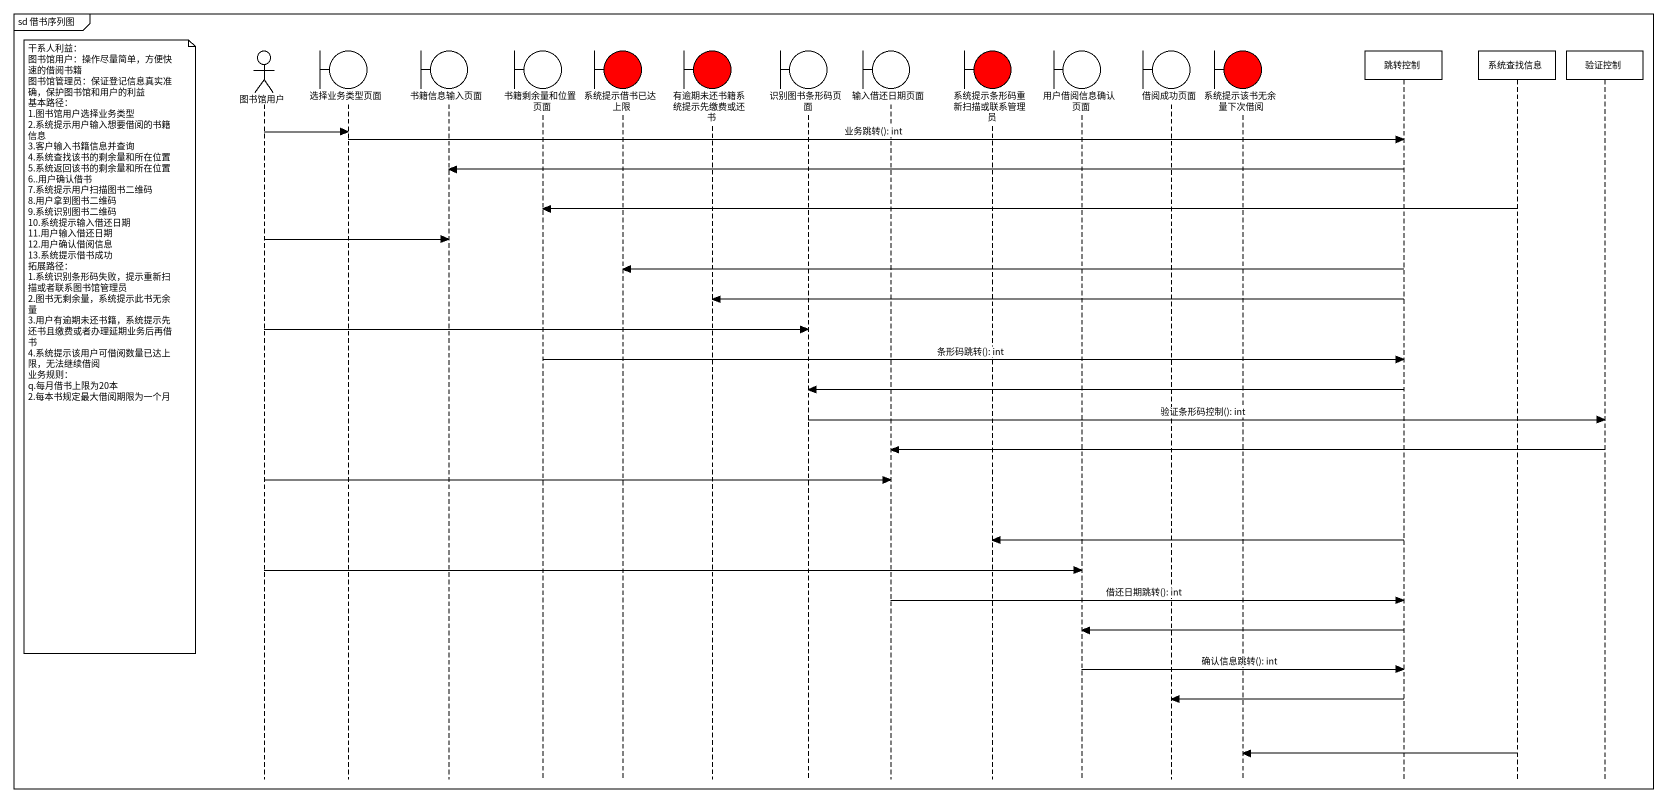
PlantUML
@startuml
mainframe sd 借书序列图
hide footbox
actor 图书馆用户
boundary 选择业务类型页面
boundary 书籍信息输入页面
boundary 书籍剩余量和位置页面
boundary 系统提示借书已达上限 #FF0000
boundary 有逾期未还书籍系统提示先缴费或还书 #FF0000
boundary 识别图书条形码页面
boundary 输入借还日期页面
boundary 系统提示条形码重新扫描或联系管理员 #FF0000
boundary 用户借阅信息确认页面
boundary 借阅成功页面
boundary 系统提示该书无余量下次借阅 #FF0000
participant 跳转控制
participant 系统查找信息
participant 验证控制

图书馆用户 -> 选择业务类型页面
选择业务类型页面 -> 跳转控制 : 业务跳转(): int
跳转控制 -> 书籍信息输入页面
系统查找信息 -> 书籍剩余量和位置页面
图书馆用户 -> 书籍信息输入页面
跳转控制 -> 系统提示借书已达上限
跳转控制 -> 有逾期未还书籍系统提示先缴费或还书
图书馆用户 -> 识别图书条形码页面
note left of 图书馆用户
  干系人利益：
  图书馆用户：操作尽量简单，方便快速的借阅书籍
  图书馆管理员：保证登记信息真实准确，保护图书馆和用户的利益
  基本路径：
  1.图书馆用户选择业务类型
  2.系统提示用户输入想要借阅的书籍信息
  3.客户输入书籍信息并查询
  4.系统查找该书的剩余量和所在位置
  5.系统返回该书的剩余量和所在位置
  6..用户确认借书
  7.系统提示用户扫描图书二维码
  8.用户拿到图书二维码
  9.系统识别图书二维码
  10.系统提示输入借还日期
  11.用户输入借还日期
  12.用户确认借阅信息
  13.系统提示借书成功
  拓展路径：
  1.系统识别条形码失败，提示重新扫描或者联系图书馆管理员
  2.图书无剩余量，系统提示此书无余量
  3.用户有逾期未还书籍，系统提示先还书且缴费或者办理延期业务后再借书
  4.系统提示该用户可借阅数量已达上限，无法继续借阅
  业务规则：
  q.每月借书上限为20本
  2.每本书规定最大借阅期限为一个月
end note
书籍剩余量和位置页面 -> 跳转控制 : 条形码跳转(): int
跳转控制 -> 识别图书条形码页面
识别图书条形码页面 -> 验证控制 : 验证条形码控制(): int
验证控制 -> 输入借还日期页面
图书馆用户 -> 输入借还日期页面
跳转控制 -> 系统提示条形码重新扫描或联系管理员
图书馆用户 -> 用户借阅信息确认页面
输入借还日期页面 -> 跳转控制 : 借还日期跳转(): int
跳转控制 -> 用户借阅信息确认页面
用户借阅信息确认页面 -> 跳转控制 : 确认信息跳转(): int
跳转控制 -> 借阅成功页面
系统查找信息 -> 系统提示该书无余量下次借阅
@enduml
